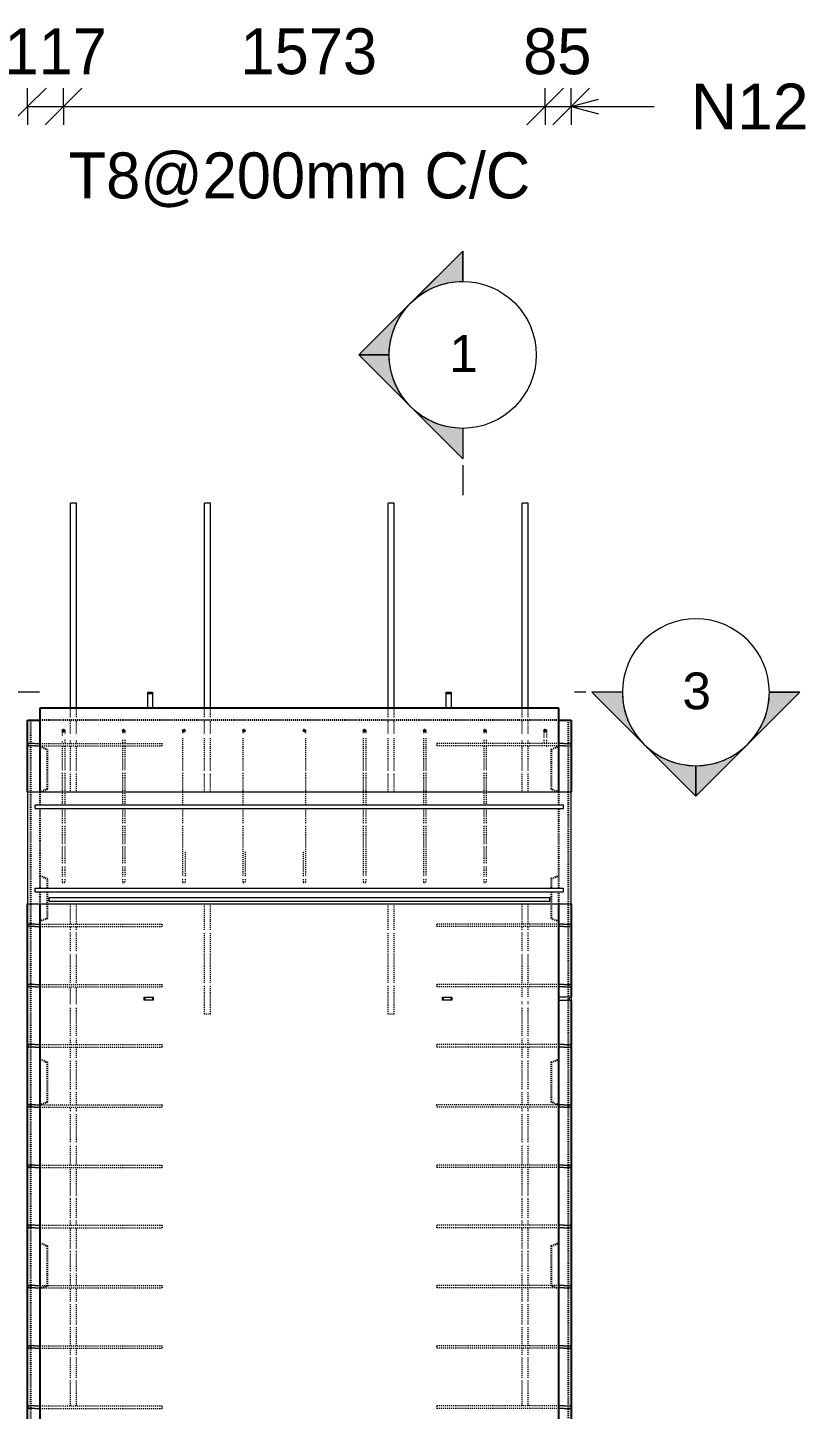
# Model space of a CAD drawing. Header units: millimetres. Extents: x -10644 to 7385, y -2545 to 13312.
# Drawn here: x -4296 to -1756, y 5408 to 9923 of the extents above; entities that cross this region are included whole.
import ezdxf

# ---------------------------------------------------------------- set-up
doc = ezdxf.new("R2010")
doc.units = ezdxf.units.MM
doc.linetypes.add('Dash', pattern=[6.36, 3.18, -3.18])
for name, color, linetype, lineweight in [('A-ANNO-DIMS', 211, 'Continuous', 9), ('A-ANNO-DIMS-60', 211, 'Continuous', 9), ('A-GENM', 13, 'Continuous', 18), ('A-WALL', 113, 'Continuous', 25), ('A-WALL-HDLN', 110, 'Dash', 25), ('G-ANNO-SYMB', 111, 'Continuous', 9), ('G-ANNO-TEXT', 231, 'Continuous', 9), ('S-BEAM', 12, 'Continuous', 18), ('S-RBAR', 171, 'Continuous', 18)]:
    doc.layers.add(name, color=color, linetype=linetype, lineweight=lineweight)
doc.styles.add('Arial', font='arial.ttf', dxfattribs={"height": 120})
doc.styles.add('Arial_1', font='arial.ttf', dxfattribs={"height": 150})
doc.styles.add('Nirmala UI Semilight', font='NirmalaS.ttf', dxfattribs={"height": 150})
doc.dimstyles.new('Arrow_Filled_-_2_5_NI_UI', dxfattribs={"dimscale": 304.8, "dimtxt": 157.104592, "dimasz": 0.393701, "dimexe": 0.19685, "dimexo": 0.0625, "dimgap": 0.19685, "dimtad": 1, "dimdec": 4, "dimzin": 0, "dimdsep": 46, "dimtxsty": 'Nirmala UI Semilight', "dimblk1": 'OBLIQUE', "dimblk2": 'OBLIQUE', "dimsah": 1, "dimcen": 0.09, "dimazin": 0, "dimtfac": 1, "dimtdec": 4, "dimtix": 1, "dimtmove": 0, "dimatfit": 3, "dimfxl": 0.19685, "dimfxlon": 1, "dimtvp": 1, "dimtolj": 1, "dimtzin": 0, "dimarcsym": 2})

# ---------------------------------------------------------------- blocks, each defined once
blk = doc.blocks.new('RR spread anchor face based - RR-SA-2_5-150-1726819-Elevation Front')
at = {"layer": 'A-GENM'}
for p, q in [((-3916.2, 6755), (-3913.7, 6755)), ((-3916.2, 6745), (-3916.2, 6755)), ((-3913.7, 6745), (-3916.2, 6745)), ((-3913.7, 6755), (-3888.7, 6755)), ((-3913.7, 6755), (-3913.7, 6745)), ((-3888.7, 6745), (-3913.7, 6745)), ((-3888.7, 6755), (-3886.2, 6755)), ((-3888.7, 6755), (-3888.7, 6745)), ((-3886.2, 6745), (-3888.7, 6745)), ((-3886.2, 6755), (-3886.2, 6745))]:
    blk.add_line(p, q, dxfattribs=at)
blk = doc.blocks.new('RR spread anchor face based - RR-SA-4_0-320-1726835-Elevation Front')
at = {"layer": 'A-GENM'}
for p, q in [((-2561.2, 6756), (-2526.2, 6756)), ((-2526.2, 6744), (-2561.2, 6744)), ((-2526.2, 6756), (-2521.2, 6756)), ((-2526.2, 6744), (-2526.2, 6756)), ((-2521.2, 6744), (-2526.2, 6744)), ((-2521.2, 6756), (-2521.2, 6744))]:
    blk.add_line(p, q, dxfattribs=at)
blk = doc.blocks.new('RR spread anchor face based - RR-SA-7_5-260-1726841-Elevation Front')
at = {"layer": 'A-GENM'}
for p, q in [((-3904.2, 7746.6), (-3904.2, 7751.6)), ((-3904.2, 7751.6), (-3888.2, 7751.6)), ((-3904.2, 7700), (-3904.2, 7746.6)), ((-3888.2, 7746.6), (-3904.2, 7746.6)), ((-3888.2, 7751.6), (-3888.2, 7746.6)), ((-3888.2, 7746.6), (-3888.2, 7700))]:
    blk.add_line(p, q, dxfattribs=at)
blk = doc.blocks.new('Detail View - M_Section Head - Filled SHOP DWG-1002450-Elevation Front')
at = {"layer": 'G-ANNO-SYMB'}
h = blk.add_hatch(color=256, dxfattribs=at)
edge = h.paths.add_edge_path()
edge.add_line((-2453.2, -488.4), (-2353.8, -488.4))
edge.add_arc((-2113.8, -488.4), 240, 180, 225)
edge.add_line((-2283.5, -658.1), (-2453.2, -488.4))
h = blk.add_hatch(color=256, dxfattribs=at)
edge = h.paths.add_edge_path()
edge.add_line((-1774.4, -488.4), (-1944.1, -658.1))
edge.add_arc((-2113.8, -488.4), 240, 315, 360)
edge.add_line((-1873.8, -488.4), (-1774.4, -488.4))
h = blk.add_hatch(color=256, dxfattribs=at)
edge = h.paths.add_edge_path()
edge.add_line((-2113.8, -827.8), (-2283.5, -658.1))
edge.add_arc((-2113.8, -488.4), 240, 225, 270)
edge.add_line((-2113.8, -728.4), (-2113.8, -827.8))
h = blk.add_hatch(color=256, dxfattribs=at)
edge = h.paths.add_edge_path()
edge.add_line((-2113.8, -827.8), (-2113.8, -728.4))
edge.add_arc((-2113.8, -488.4), 240, 270, 315)
edge.add_line((-1944.1, -658.1), (-2113.8, -827.8))
for p, q in [((-2113.8, -827.8), (-2453.2, -488.4)), ((-2353.8, -488.4), (-2453.2, -488.4)), ((-2453.2, -488.4), (-2283.5, -658.1)), ((-2353.8, -488.4), (-2453.2, -488.4)), ((-2113.8, -827.8), (-1774.4, -488.4)), ((-1944.1, -658.1), (-1774.4, -488.4)), ((-1873.8, -488.4), (-1774.4, -488.4)), ((-1774.4, -488.4), (-1873.8, -488.4)), ((-2283.5, -658.1), (-2113.8, -827.8)), ((-2113.8, -827.8), (-1944.1, -658.1)), ((-2113.8, -728.4), (-2113.8, -827.8)), ((-2113.8, -827.8), (-2113.8, -728.4))]:
    blk.add_line(p, q, dxfattribs=at)
for start, end in [(360, 180), (180, 360), (180, 225), (315, 0), (225, 270), (270, 315)]:
    blk.add_arc((-2113.8, -488.4), 240, start, end, dxfattribs=at)
blk = doc.blocks.new('DIMBLOCK83-Elevation Front')
at = {"layer": 'A-ANNO-DIMS-60'}
for p, q in [((-4296.2, 9665.4), (-4236.2, 9725.4)), ((-4296.2, 9665.4), (-4296.2, 9725.4)), ((-4179.3, 9665.4), (-4119.3, 9725.4)), ((-4179.3, 9665.4), (-4179.3, 9725.4)), ((-4296.2, 9665.4), (-4356.2, 9605.4)), ((-4296.2, 9665.4), (-4179.3, 9665.4)), ((-4296.2, 9665.4), (-4296.2, 9605.4)), ((-4179.3, 9665.4), (-4239.3, 9605.4)), ((-4179.3, 9665.4), (-4179.3, 9605.4))]:
    blk.add_line(p, q, dxfattribs=at)
at = {"layer": 'A-ANNO-DIMS-60', "color": 0, "insert": (-4372, 9921.1), "char_height": 150, "width": 322.207, "attachment_point": 1, "line_spacing_factor": 1.142579, "style": 'Nirmala UI Semilight'}
blk.add_mtext('117', dxfattribs=at)
blk = doc.blocks.new('_Oblique')
at = {"color": 0, "linetype": 'ByBlock', "lineweight": -2}
blk.add_line((-0.5, -0.5), (0.5, 0.5), dxfattribs=at)
blk = doc.blocks.new('DIMBLOCK84-Elevation Front')
at = {"layer": 'A-ANNO-DIMS-60'}
for p, q in [((-4179.3, 9665.4), (-4119.3, 9725.4)), ((-4179.3, 9665.4), (-4179.3, 9725.4)), ((-2606.2, 9665.4), (-2546.2, 9725.4)), ((-2606.2, 9665.4), (-2606.2, 9725.4)), ((-4179.3, 9665.4), (-4239.3, 9605.4)), ((-4179.3, 9665.4), (-2606.2, 9665.4)), ((-4179.3, 9665.4), (-4179.3, 9605.4)), ((-2606.2, 9665.4), (-2666.2, 9605.4)), ((-2606.2, 9665.4), (-2606.2, 9605.4))]:
    blk.add_line(p, q, dxfattribs=at)
at = {"layer": 'A-ANNO-DIMS-60', "color": 0, "char_height": 150, "attachment_point": 1, "line_spacing_factor": 1.142579, "style": 'Nirmala UI Semilight'}
for s, insert, width in [('1573', (-3601.2, 9921.1), 500.45), ('T8@200mm C/C', (-4162.5, 9515.5), 1847.55)]:
    blk.add_mtext(s, dxfattribs=dict(at, insert=insert, width=width))
blk = doc.blocks.new('DIMBLOCK85-Elevation Front')
at = {"layer": 'A-ANNO-DIMS-60'}
for p, q in [((-2606.2, 9665.4), (-2546.2, 9725.4)), ((-2606.2, 9665.4), (-2606.2, 9725.4)), ((-2521.2, 9665.4), (-2461.2, 9725.4)), ((-2521.2, 9665.4), (-2521.2, 9725.4)), ((-2606.2, 9665.4), (-2666.2, 9605.4)), ((-2606.2, 9665.4), (-2521.2, 9665.4)), ((-2606.2, 9665.4), (-2606.2, 9605.4)), ((-2521.2, 9665.4), (-2581.2, 9605.4)), ((-2521.2, 9665.4), (-2521.2, 9605.4))]:
    blk.add_line(p, q, dxfattribs=at)
at = {"layer": 'A-ANNO-DIMS-60', "color": 0, "insert": (-2678, 9921.1), "char_height": 150, "width": 274.219, "attachment_point": 1, "line_spacing_factor": 1.142579, "style": 'Nirmala UI Semilight'}
blk.add_mtext('85', dxfattribs=at)

msp = doc.modelspace()

# ---------------------------------------------------------------- hatches: boundary and pattern name
at = {"layer": 'S-RBAR'}
h = msp.add_hatch(color=256, dxfattribs=at)
edge = h.paths.add_edge_path()
edge.add_arc((-4179.25946, 7626), 4, 0, 360)
for points in [[(-4179.25946, 7622), (-4175.25946, 7626), (-4179.25946, 7630), (-4183.25946, 7626)], [(-3982.62654, 7622), (-3978.62654, 7626), (-3982.62654, 7630), (-3986.62654, 7626), (-3985.15598, 7624.52943)], [(-3785.99363, 7622), (-3781.99363, 7626), (-3785.99363, 7630), (-3789.99363, 7626)], [(-3589.36072, 7622), (-3585.36072, 7626), (-3589.36072, 7630), (-3593.36072, 7626)], [(-3392.72781, 7622), (-3388.72781, 7626), (-3392.72781, 7630), (-3396.72781, 7626)], [(-3196.0949, 7622), (-3192.0949, 7626), (-3196.0949, 7630), (-3200.0949, 7626)], [(-2999.46199, 7622), (-2995.46199, 7626), (-2999.46199, 7630), (-3003.46199, 7626)], [(-2802.82908, 7622), (-2798.82908, 7626), (-2802.82908, 7630), (-2806.82908, 7626)], [(-2606.19617, 7622), (-2602.19617, 7626), (-2606.19617, 7630), (-2610.19617, 7626)]]:
    msp.add_hatch(color=256, dxfattribs=at).paths.add_polyline_path(points)
h = msp.add_hatch(color=256, dxfattribs=at)
edge = h.paths.add_edge_path()
edge.add_arc((-3982.62654, 7626), 4, 0, 360)
h = msp.add_hatch(color=256, dxfattribs=at)
edge = h.paths.add_edge_path()
edge.add_arc((-3785.99363, 7626), 4, 0, 360)
h = msp.add_hatch(color=256, dxfattribs=at)
edge = h.paths.add_edge_path()
edge.add_arc((-3589.36072, 7626), 4, 0, 360)
h = msp.add_hatch(color=256, dxfattribs=at)
edge = h.paths.add_edge_path()
edge.add_arc((-3392.72781, 7626), 4, 0, 360)
h = msp.add_hatch(color=256, dxfattribs=at)
edge = h.paths.add_edge_path()
edge.add_arc((-3196.0949, 7626), 4, 0, 360)
h = msp.add_hatch(color=256, dxfattribs=at)
edge = h.paths.add_edge_path()
edge.add_arc((-2999.46199, 7626), 4, 0, 360)
h = msp.add_hatch(color=256, dxfattribs=at)
edge = h.paths.add_edge_path()
edge.add_arc((-2802.82908, 7626), 4, 0, 360)
h = msp.add_hatch(color=256, dxfattribs=at)
edge = h.paths.add_edge_path()
edge.add_arc((-2606.19617, 7626), 4, 0, 360)

# ---------------------------------------------------------------- linework, layer by layer
at = {"layer": 'A-WALL'}
for p, q in [((-2561.19617, 7700), (-4256.19617, 7700)), ((-4256.19617, 7700), (-4256.19617, 7425)), ((-2561.19617, 7425), (-2561.19617, 7700)), ((-4296.19617, 7580.38007), (-4296.19617, 7660)), ((-4296.19617, 7660), (-4256.19617, 7660)), ((-2561.19617, 7660), (-2521.19617, 7660)), ((-2521.19617, 7660), (-2521.19617, 7580.38007)), ((-4296.19617, 7425), (-4296.19617, 7579.61993)), ((-2521.19617, 7579.61993), (-2521.19617, 7425)), ((-4296.19617, 6990.04674), (-4296.19617, 7060)), ((-4256.19617, 7060), (-4256.19617, -1395)), ((-2561.19617, -1395), (-2561.19617, 7060)), ((-2521.19617, 7060), (-2521.19617, 6990.04674)), ((-4296.19617, 6793.26896), (-4296.19617, 6989.28659)), ((-2521.19617, 6989.28659), (-2521.19617, 6793.26896)), ((-4296.19617, 6596.49118), (-4296.19617, 6792.50882)), ((-2521.19617, 6792.50882), (-2521.19617, 6756)), ((-2521.19617, 6744), (-2521.19617, 6596.49118)), ((-4296.19617, 6399.71341), (-4296.19617, 6595.73104)), ((-2521.19617, 6595.73104), (-2521.19617, 6399.71341)), ((-4296.19617, 6202.93563), (-4296.19617, 6398.95326)), ((-2521.19617, 6398.95326), (-2521.19617, 6202.93563)), ((-4296.19617, 6006.15785), (-4296.19617, 6202.17548)), ((-2521.19617, 6202.17548), (-2521.19617, 6006.15785)), ((-4296.19617, 5809.38007), (-4296.19617, 6005.39771)), ((-2521.19617, 6005.39771), (-2521.19617, 5809.38007)), ((-4296.19617, 5612.60229), (-4296.19617, 5808.61993)), ((-2521.19617, 5808.61993), (-2521.19617, 5612.60229)), ((-4296.19617, 5415.82452), (-4296.19617, 5611.84215)), ((-2521.19617, 5611.84215), (-2521.19617, 5415.82452)), ((-4296.19617, 5219.04674), (-4296.19617, 5415.06437)), ((-2521.19617, 5415.06437), (-2521.19617, 5219.04674))]:
    msp.add_line(p, q, dxfattribs=at)
at = {"layer": 'A-WALL-HDLN'}
for p, q in [((-4286.19359, 3690), (-4286.19359, 7660)), ((-2561.19617, 7660), (-4256.19617, 7660)), ((-2531.19875, 7660), (-2531.19875, 3690)), ((-4256.19617, 7575), (-4231.19617, 7565)), ((-4231.19617, 7435), (-4231.19617, 7565)), ((-2586.19617, 7565), (-2561.19617, 7575)), ((-2586.19617, 7565), (-2586.19617, 7435)), ((-4256.19617, 7424.95039), (-4256.19617, 7383.5726)), ((-4231.19617, 7435), (-4256.07215, 7425.04961)), ((-2561.32019, 7425.04961), (-2586.19617, 7435)), ((-2561.19617, 7383.5726), (-2561.19617, 7424.95039)), ((-4256.19617, 7371.5726), (-4256.19617, 7111.50987)), ((-2561.19617, 7111.50987), (-2561.19617, 7371.5726)), ((-4256.19617, 7152.5), (-4231.19617, 7142.5)), ((-4231.19617, 7111.50987), (-4231.19617, 7142.5)), ((-2586.19617, 7142.5), (-2561.19617, 7152.5)), ((-2586.19617, 7142.5), (-2586.19617, 7111.50987)), ((-4256.19617, 7099.50987), (-4256.19617, 7060.04961)), ((-4231.19617, 7012.5), (-4231.19617, 7099.50987)), ((-2586.19617, 7099.50987), (-2586.19617, 7012.5)), ((-2561.19617, 7060.04961), (-2561.19617, 7099.50987)), ((-4231.19617, 7012.5), (-4256.19617, 7002.5)), ((-2561.19617, 7002.5), (-2586.19617, 7012.5)), ((-4256.19617, 6552.5), (-4231.19617, 6542.5)), ((-2586.19617, 6542.5), (-2561.19617, 6552.5)), ((-4231.19617, 6412.5), (-4231.19617, 6542.5)), ((-2586.19617, 6542.5), (-2586.19617, 6412.5)), ((-4231.19617, 6412.5), (-4256.19617, 6402.5)), ((-2561.19617, 6402.5), (-2586.19617, 6412.5)), ((-4256.19617, 5952.5), (-4231.19617, 5942.5)), ((-4231.19617, 5812.5), (-4231.19617, 5942.5)), ((-2586.19617, 5942.5), (-2561.19617, 5952.5)), ((-2586.19617, 5942.5), (-2586.19617, 5812.5)), ((-4231.19617, 5812.5), (-4256.19617, 5802.5)), ((-2561.19617, 5802.5), (-2586.19617, 5812.5))]:
    msp.add_line(p, q, dxfattribs=at)
at = {"layer": 'G-ANNO-SYMB'}
for p, q in [((-2875.30017, 8493.98091), (-2875.30017, 8395.34141)), ((-4257.35667, 7751.596), (-4347.85985, 7751.596)), ((-2473.76685, 7751.596), (-2510.35514, 7751.596))]:
    msp.add_line(p, q, dxfattribs=at)
at = {"layer": 'G-ANNO-TEXT', "color": 7}
for q in [(-2431.37626, 9689.62922), (-2431.37626, 9641.39836), (-2250.13218, 9665.51379)]:
    msp.add_line((-2521.37626, 9665.51379), q, dxfattribs=at)
at = {"layer": 'S-BEAM'}
for p, q in [((-2521.19617, 7425), (-4296.19617, 7425)), ((-4296.19617, 7425), (-4296.19617, 7060)), ((-2521.19617, 7060), (-2521.19617, 7425)), ((-4296.19617, 7060), (-2521.19617, 7060))]:
    msp.add_line(p, q, dxfattribs=at)
at = {"layer": 'S-RBAR'}
for p, q in [((-4136.19617, 8370), (-4156.19617, 8370)), ((-4156.19617, 7700), (-4156.19617, 8370)), ((-4136.19617, 7700), (-4136.19617, 8370)), ((-3698.69617, 8370), (-3718.69617, 8370)), ((-3718.69617, 7700), (-3718.69617, 8370)), ((-3698.69617, 7700), (-3698.69617, 8370)), ((-3098.69617, 8370), (-3118.69617, 8370)), ((-3118.69617, 7700), (-3118.69617, 8370)), ((-3098.69617, 7700), (-3098.69617, 8370)), ((-2661.19617, 8370), (-2681.19617, 8370)), ((-2681.19617, 7700), (-2681.19617, 8370)), ((-2661.19617, 7700), (-2661.19617, 8370)), ((-4179.25946, 7630), (-4183.25946, 7626)), ((-4183.25946, 7626), (-4179.25946, 7622)), ((-4175.25946, 7626), (-4179.25946, 7630)), ((-4179.25946, 7622), (-4175.25946, 7626)), ((-3982.62654, 7630), (-3986.62654, 7626)), ((-3986.62654, 7626), (-3985.15598, 7624.52943)), ((-3985.15598, 7624.52943), (-3982.62654, 7622)), ((-3978.62654, 7626), (-3982.62654, 7630)), ((-3982.62654, 7622), (-3978.62654, 7626)), ((-3785.99363, 7630), (-3789.99363, 7626)), ((-3789.99363, 7626), (-3785.99363, 7622)), ((-3781.99363, 7626), (-3785.99363, 7630)), ((-3785.99363, 7622), (-3781.99363, 7626)), ((-3589.36072, 7630), (-3593.36072, 7626)), ((-3593.36072, 7626), (-3589.36072, 7622)), ((-3585.36072, 7626), (-3589.36072, 7630)), ((-3589.36072, 7622), (-3585.36072, 7626)), ((-3392.72781, 7630), (-3396.72781, 7626)), ((-3396.72781, 7626), (-3392.72781, 7622)), ((-3388.72781, 7626), (-3392.72781, 7630)), ((-3392.72781, 7622), (-3388.72781, 7626)), ((-3196.0949, 7630), (-3200.0949, 7626)), ((-3200.0949, 7626), (-3196.0949, 7622)), ((-3192.0949, 7626), (-3196.0949, 7630)), ((-3196.0949, 7622), (-3192.0949, 7626)), ((-2999.46199, 7630), (-3003.46199, 7626)), ((-3003.46199, 7626), (-2999.46199, 7622)), ((-2995.46199, 7626), (-2999.46199, 7630)), ((-2999.46199, 7622), (-2995.46199, 7626)), ((-2802.82908, 7630), (-2806.82908, 7626)), ((-2806.82908, 7626), (-2802.82908, 7622)), ((-2798.82908, 7626), (-2802.82908, 7630)), ((-2802.82908, 7622), (-2798.82908, 7626)), ((-2606.19617, 7630), (-2610.19617, 7626)), ((-2610.19617, 7626), (-2606.19617, 7622)), ((-2602.19617, 7626), (-2606.19617, 7630)), ((-2606.19617, 7622), (-2602.19617, 7626)), ((-4272.19617, 7584), (-4292.19617, 7584)), ((-4272.19617, 7576), (-4292.19617, 7576)), ((-4272.19617, 7584), (-4256.19617, 7584)), ((-4272.19617, 7576), (-4256.19617, 7576)), ((-2545.19617, 7584), (-2561.19617, 7584)), ((-2545.19617, 7576), (-2561.19617, 7576)), ((-2545.19617, 7584), (-2525.19617, 7584)), ((-2545.19617, 7576), (-2525.19617, 7576)), ((-4271.19617, 7383.5726), (-2546.19617, 7383.5726)), ((-4271.19617, 7371.5726), (-4271.19617, 7383.5726)), ((-4271.19617, 7371.5726), (-2546.19617, 7371.5726)), ((-2546.19617, 7371.5726), (-2546.19617, 7383.5726)), ((-4271.19617, 7111.50987), (-2546.19617, 7111.50987)), ((-4271.19617, 7099.50987), (-4271.19617, 7111.50987)), ((-4271.19617, 7099.50987), (-2546.19617, 7099.50987)), ((-2546.19617, 7099.50987), (-2546.19617, 7111.50987)), ((-4226.19617, 7080.82974), (-2591.19617, 7080.82974)), ((-4226.19617, 7068.82974), (-4226.19617, 7080.82974)), ((-4226.19617, 7068.82974), (-2591.19617, 7068.82974)), ((-2591.19617, 7068.82974), (-2591.19617, 7080.82974)), ((-4272.19617, 6993.66667), (-4292.19617, 6993.66667)), ((-4272.19617, 6985.66667), (-4292.19617, 6985.66667)), ((-4272.19617, 6993.66667), (-4256.19617, 6993.66667)), ((-4272.19617, 6985.66667), (-4256.19617, 6985.66667)), ((-2545.19617, 6993.66667), (-2561.19617, 6993.66667)), ((-2545.19617, 6985.66667), (-2561.19617, 6985.66667)), ((-2545.19617, 6993.66667), (-2525.19617, 6993.66667)), ((-2545.19617, 6985.66667), (-2525.19617, 6985.66667)), ((-4272.19617, 6796.88889), (-4292.19617, 6796.88889)), ((-4272.19617, 6788.88889), (-4292.19617, 6788.88889)), ((-4272.19617, 6796.88889), (-4256.19617, 6796.88889)), ((-4272.19617, 6788.88889), (-4256.19617, 6788.88889)), ((-2545.19617, 6796.88889), (-2561.19617, 6796.88889)), ((-2545.19617, 6788.88889), (-2561.19617, 6788.88889)), ((-2545.19617, 6796.88889), (-2525.19617, 6796.88889)), ((-2545.19617, 6788.88889), (-2525.19617, 6788.88889)), ((-4272.19617, 6600.11111), (-4292.19617, 6600.11111)), ((-4272.19617, 6592.11111), (-4292.19617, 6592.11111)), ((-4272.19617, 6600.11111), (-4256.19617, 6600.11111)), ((-4272.19617, 6592.11111), (-4256.19617, 6592.11111)), ((-2545.19617, 6600.11111), (-2561.19617, 6600.11111)), ((-2545.19617, 6592.11111), (-2561.19617, 6592.11111)), ((-2545.19617, 6600.11111), (-2525.19617, 6600.11111)), ((-2545.19617, 6592.11111), (-2525.19617, 6592.11111)), ((-4272.19617, 6403.33333), (-4292.19617, 6403.33333)), ((-4272.19617, 6395.33333), (-4292.19617, 6395.33333)), ((-4272.19617, 6403.33333), (-4256.19617, 6403.33333)), ((-4272.19617, 6395.33333), (-4256.19617, 6395.33333)), ((-2545.19617, 6403.33333), (-2561.19617, 6403.33333)), ((-2545.19617, 6395.33333), (-2561.19617, 6395.33333)), ((-2545.19617, 6403.33333), (-2525.19617, 6403.33333)), ((-2545.19617, 6395.33333), (-2525.19617, 6395.33333)), ((-4272.19617, 6206.55556), (-4292.19617, 6206.55556)), ((-4272.19617, 6198.55556), (-4292.19617, 6198.55556)), ((-4272.19617, 6206.55556), (-4256.19617, 6206.55556)), ((-4272.19617, 6198.55556), (-4256.19617, 6198.55556)), ((-2545.19617, 6206.55556), (-2561.19617, 6206.55556)), ((-2545.19617, 6198.55556), (-2561.19617, 6198.55556)), ((-2545.19617, 6206.55556), (-2525.19617, 6206.55556)), ((-2545.19617, 6198.55556), (-2525.19617, 6198.55556)), ((-4272.19617, 6009.77778), (-4292.19617, 6009.77778)), ((-4272.19617, 6009.77778), (-4256.19617, 6009.77778)), ((-2545.19617, 6009.77778), (-2561.19617, 6009.77778)), ((-2545.19617, 6009.77778), (-2525.19617, 6009.77778)), ((-4272.19617, 6001.77778), (-4292.19617, 6001.77778)), ((-4272.19617, 6001.77778), (-4256.19617, 6001.77778)), ((-2545.19617, 6001.77778), (-2561.19617, 6001.77778)), ((-2545.19617, 6001.77778), (-2525.19617, 6001.77778)), ((-4272.19617, 5813), (-4292.19617, 5813)), ((-4272.19617, 5805), (-4292.19617, 5805)), ((-4272.19617, 5813), (-4256.19617, 5813)), ((-4272.19617, 5805), (-4256.19617, 5805)), ((-2545.19617, 5813), (-2561.19617, 5813)), ((-2545.19617, 5805), (-2561.19617, 5805)), ((-2545.19617, 5813), (-2525.19617, 5813)), ((-2545.19617, 5805), (-2525.19617, 5805)), ((-4272.19617, 5616.22222), (-4292.19617, 5616.22222)), ((-4272.19617, 5608.22222), (-4292.19617, 5608.22222)), ((-4272.19617, 5616.22222), (-4256.19617, 5616.22222)), ((-4272.19617, 5608.22222), (-4256.19617, 5608.22222)), ((-2545.19617, 5616.22222), (-2561.19617, 5616.22222)), ((-2545.19617, 5608.22222), (-2561.19617, 5608.22222)), ((-2545.19617, 5616.22222), (-2525.19617, 5616.22222)), ((-2545.19617, 5608.22222), (-2525.19617, 5608.22222)), ((-4272.19617, 5419.44444), (-4292.19617, 5419.44444)), ((-4272.19617, 5419.44444), (-4256.19617, 5419.44444)), ((-2545.19617, 5419.44444), (-2561.19617, 5419.44444)), ((-2545.19617, 5419.44444), (-2525.19617, 5419.44444)), ((-4272.19617, 5411.44444), (-4292.19617, 5411.44444)), ((-4272.19617, 5411.44444), (-4256.19617, 5411.44444)), ((-2545.19617, 5411.44444), (-2561.19617, 5411.44444)), ((-2545.19617, 5411.44444), (-2525.19617, 5411.44444))]:
    msp.add_line(p, q, dxfattribs=at)
at = {"layer": 'S-RBAR', "linetype": 'Dash'}
for p, q in [((-4156.19617, 7670), (-4156.19617, 7699.95039)), ((-4136.19617, 7670), (-4136.19617, 7699.95039)), ((-3718.69617, 7670), (-3718.69617, 7699.95039)), ((-3698.69617, 7670), (-3698.69617, 7699.95039)), ((-3118.69617, 7670), (-3118.69617, 7699.95039)), ((-3098.69617, 7670), (-3098.69617, 7699.95039)), ((-2681.19617, 7670), (-2681.19617, 7699.95039)), ((-2661.19617, 7670), (-2661.19617, 7699.95039)), ((-4156.19617, 7617.00227), (-4156.19617, 7662)), ((-4136.19617, 7617.3314), (-4136.19617, 7662)), ((-3718.69617, 7617.3314), (-3718.69617, 7662)), ((-3698.69617, 7617.3314), (-3698.69617, 7662)), ((-3118.69617, 7617.3314), (-3118.69617, 7662)), ((-3098.69617, 7617.3314), (-3098.69617, 7662)), ((-2681.19617, 7617.3314), (-2681.19617, 7662)), ((-2661.19617, 7617.03666), (-2661.19617, 7662)), ((-4183.25946, 7626), (-4183.25946, 7610.11319)), ((-4183.25946, 7590.50692), (-4183.25946, 7584)), ((-4175.25946, 7626), (-4175.25946, 7613.62536)), ((-4175.25946, 7595.87338), (-4175.25946, 7584)), ((-4156.19617, 7584), (-4156.19617, 7596)), ((-4136.19617, 7584), (-4136.19617, 7596)), ((-3986.62654, 7626), (-3986.62654, 7617.7716)), ((-3986.62654, 7596), (-3986.62654, 7584)), ((-3978.62654, 7626), (-3978.62654, 7617.7716)), ((-3978.62654, 7596), (-3978.62654, 7584)), ((-3789.99363, 7626), (-3789.99363, 7617.7716)), ((-3789.99363, 7601.3314), (-3789.99363, 7496.40385)), ((-3718.69617, 7496.40385), (-3718.69617, 7601.3314)), ((-3698.69617, 7496.40385), (-3698.69617, 7601.3314)), ((-3593.36072, 7626), (-3593.36072, 7617.7716)), ((-3593.36072, 7601.3314), (-3593.36072, 7496.40385)), ((-3388.72781, 7626), (-3388.72781, 7617.7716)), ((-3388.72781, 7601.3314), (-3388.72781, 7496.40385)), ((-3200.0949, 7626), (-3200.0949, 7617.7716)), ((-3200.0949, 7601.3314), (-3200.0949, 7496.40385)), ((-3192.0949, 7626), (-3192.0949, 7617.7716)), ((-3192.0949, 7601.3314), (-3192.0949, 7496.40385)), ((-3118.69617, 7496.40385), (-3118.69617, 7601.3314)), ((-3098.69617, 7496.40385), (-3098.69617, 7601.3314)), ((-3003.46199, 7626), (-3003.46199, 7617.7716)), ((-3003.46199, 7601.3314), (-3003.46199, 7496.40385)), ((-2995.46199, 7626), (-2995.46199, 7617.7716)), ((-2995.46199, 7601.3314), (-2995.46199, 7496.40385)), ((-2806.82908, 7626), (-2806.82908, 7617.7716)), ((-2806.82908, 7596), (-2806.82908, 7584)), ((-2798.82908, 7626), (-2798.82908, 7617.7716)), ((-2798.82908, 7596), (-2798.82908, 7584)), ((-2681.19617, 7584), (-2681.19617, 7596)), ((-2661.19617, 7584), (-2661.19617, 7596)), ((-2610.19617, 7626), (-2610.19617, 7606)), ((-2610.19617, 7606), (-2610.19617, 7604)), ((-2610.19617, 7596), (-2610.19617, 7587.86702)), ((-2602.19617, 7626), (-2602.19617, 7606)), ((-2602.19617, 7606), (-2602.19617, 7604)), ((-2602.19617, 7596), (-2602.19617, 7584)), ((-4256.14656, 7584), (-3856.19617, 7584)), ((-4256.14656, 7576), (-3856.19617, 7576)), ((-4183.25946, 7576), (-4183.25946, 7496.40385)), ((-4175.25946, 7576), (-4175.25946, 7496.40385)), ((-4156.19617, 7496.40385), (-4156.19617, 7576)), ((-4136.19617, 7496.40385), (-4136.19617, 7576)), ((-3986.62654, 7576), (-3986.62654, 7496.40385)), ((-3978.62654, 7576), (-3978.62654, 7496.40385)), ((-3856.19617, 7576), (-3856.19617, 7584)), ((-2561.24578, 7584), (-2961.19617, 7584)), ((-2961.19617, 7584), (-2961.19617, 7576)), ((-2561.24578, 7576), (-2961.19617, 7576)), ((-2806.82908, 7576), (-2806.82908, 7496.40385)), ((-2798.82908, 7576), (-2798.82908, 7496.40385)), ((-2681.19617, 7496.40385), (-2681.19617, 7576)), ((-2661.19617, 7496.40385), (-2661.19617, 7576)), ((-2602.19617, 7576), (-2602.19617, 7570.50178)), ((-4183.25946, 7488.40385), (-4183.25946, 7429.58824)), ((-4175.25946, 7488.40385), (-4175.25946, 7429.58824)), ((-4156.19617, 7429.58824), (-4156.19617, 7488.40385)), ((-4136.19617, 7429.58824), (-4136.19617, 7488.40385)), ((-3986.62654, 7488.40385), (-3986.62654, 7429.58824)), ((-3978.62654, 7488.40385), (-3978.62654, 7429.58824)), ((-3789.99363, 7488.40385), (-3789.99363, 7383.5726)), ((-3718.69617, 7425), (-3718.69617, 7488.40385)), ((-3698.69617, 7425), (-3698.69617, 7488.40385)), ((-3593.36072, 7488.40385), (-3593.36072, 7383.5726)), ((-3388.72781, 7488.40385), (-3388.72781, 7383.5726)), ((-3200.0949, 7488.40385), (-3200.0949, 7383.5726)), ((-3192.0949, 7488.40385), (-3192.0949, 7383.5726)), ((-3118.69617, 7425), (-3118.69617, 7488.40385)), ((-3098.69617, 7425), (-3098.69617, 7488.40385)), ((-3003.46199, 7488.40385), (-3003.46199, 7383.5726)), ((-2995.46199, 7488.40385), (-2995.46199, 7383.5726)), ((-2806.82908, 7488.40385), (-2806.82908, 7429.58824)), ((-2798.82908, 7488.40385), (-2798.82908, 7429.58824)), ((-2681.19617, 7429.58824), (-2681.19617, 7488.40385)), ((-2661.19617, 7429.58824), (-2661.19617, 7488.40385)), ((-4183.25946, 7421.58824), (-4183.25946, 7387.22222)), ((-4175.25946, 7421.58824), (-4175.25946, 7387.22222)), ((-3986.62654, 7421.58824), (-3986.62654, 7387.22222)), ((-3978.62654, 7421.58824), (-3978.62654, 7387.22222)), ((-2806.82908, 7421.58824), (-2806.82908, 7387.22222)), ((-2798.82908, 7421.58824), (-2798.82908, 7387.22222)), ((-4183.25946, 7371.5726), (-4183.25946, 7322.80769)), ((-4175.25946, 7371.5726), (-4175.25946, 7322.80769)), ((-3986.62654, 7371.5726), (-3986.62654, 7322.80769)), ((-3978.62654, 7371.5726), (-3978.62654, 7322.80769)), ((-3789.99363, 7371.5726), (-3789.99363, 7322.80769)), ((-3593.36072, 7371.5726), (-3593.36072, 7322.80769)), ((-3388.72781, 7371.5726), (-3388.72781, 7322.80769)), ((-3200.0949, 7371.5726), (-3200.0949, 7322.80769)), ((-3192.0949, 7371.5726), (-3192.0949, 7322.80769)), ((-3003.46199, 7371.5726), (-3003.46199, 7322.80769)), ((-2995.46199, 7371.5726), (-2995.46199, 7322.80769)), ((-2806.82908, 7371.5726), (-2806.82908, 7322.80769)), ((-2798.82908, 7371.5726), (-2798.82908, 7322.80769)), ((-4183.25946, 7314.80769), (-4183.25946, 7255.17647)), ((-4175.25946, 7314.80769), (-4175.25946, 7255.17647)), ((-3986.62654, 7314.80769), (-3986.62654, 7255.17647)), ((-3978.62654, 7314.80769), (-3978.62654, 7255.17647)), ((-3789.99363, 7314.80769), (-3789.99363, 7149.21154)), ((-3593.36072, 7314.80769), (-3593.36072, 7149.21154)), ((-3388.72781, 7314.80769), (-3388.72781, 7149.21154)), ((-3200.0949, 7314.80769), (-3200.0949, 7149.21154)), ((-3192.0949, 7314.80769), (-3192.0949, 7149.21154)), ((-3003.46199, 7314.80769), (-3003.46199, 7149.21154)), ((-2995.46199, 7314.80769), (-2995.46199, 7149.21154)), ((-2806.82908, 7314.80769), (-2806.82908, 7255.17647)), ((-2798.82908, 7314.80769), (-2798.82908, 7255.17647)), ((-4183.25946, 7247.17647), (-4183.25946, 7190.44444)), ((-4175.25946, 7247.17647), (-4175.25946, 7190.44444)), ((-3986.62654, 7247.17647), (-3986.62654, 7190.44444)), ((-3978.62654, 7247.17647), (-3978.62654, 7190.44444)), ((-3781.99363, 7230), (-3781.99363, 7149.21154)), ((-3585.36072, 7230), (-3585.36072, 7149.21154)), ((-3396.72781, 7230), (-3396.72781, 7149.21154)), ((-2806.82908, 7247.17647), (-2806.82908, 7190.44444)), ((-2798.82908, 7247.17647), (-2798.82908, 7190.44444)), ((-4183.25946, 7182.44444), (-4183.25946, 7149.21154)), ((-4175.25946, 7182.44444), (-4175.25946, 7149.21154)), ((-3986.62654, 7182.44444), (-3986.62654, 7149.21154)), ((-3978.62654, 7182.44444), (-3978.62654, 7149.21154)), ((-2806.82908, 7182.44444), (-2806.82908, 7149.21154)), ((-2798.82908, 7182.44444), (-2798.82908, 7149.21154)), ((-4183.25946, 7141.21154), (-4183.25946, 7130)), ((-4175.25946, 7141.21154), (-4175.25946, 7130)), ((-3986.62654, 7141.21154), (-3986.62654, 7130)), ((-3978.62654, 7141.21154), (-3978.62654, 7130)), ((-3789.99363, 7141.21154), (-3789.99363, 7130)), ((-3781.99363, 7141.21154), (-3781.99363, 7130)), ((-3593.36072, 7141.21154), (-3593.36072, 7130)), ((-3585.36072, 7141.21154), (-3585.36072, 7130)), ((-3396.72781, 7141.21154), (-3396.72781, 7130)), ((-3388.72781, 7141.21154), (-3388.72781, 7130)), ((-3200.0949, 7141.21154), (-3200.0949, 7130)), ((-3192.0949, 7141.21154), (-3192.0949, 7130)), ((-3003.46199, 7141.21154), (-3003.46199, 7130)), ((-2995.46199, 7141.21154), (-2995.46199, 7130)), ((-2806.82908, 7141.21154), (-2806.82908, 7130)), ((-2798.82908, 7141.21154), (-2798.82908, 7130)), ((-4183.25946, 7130), (-4175.25946, 7130)), ((-3986.62654, 7130), (-3978.62654, 7130)), ((-3789.99363, 7130), (-3781.99363, 7130)), ((-3593.36072, 7130), (-3585.36072, 7130)), ((-3396.72781, 7130), (-3388.72781, 7130)), ((-3200.0949, 7130), (-3192.0949, 7130)), ((-3003.46199, 7130), (-2995.46199, 7130)), ((-2806.82908, 7130), (-2798.82908, 7130)), ((-4156.19617, 6993.66667), (-4156.19617, 7060)), ((-4136.19617, 6993.66667), (-4136.19617, 7060)), ((-3718.69617, 6975.61538), (-3718.69617, 7060)), ((-3698.69617, 6975.61538), (-3698.69617, 7060)), ((-3118.69617, 6975.61538), (-3118.69617, 7060)), ((-3098.69617, 6975.61538), (-3098.69617, 7060)), ((-2681.19617, 6993.66667), (-2681.19617, 7060)), ((-2661.19617, 6993.66667), (-2661.19617, 7060)), ((-4256.14656, 6993.66667), (-3856.19617, 6993.66667)), ((-4256.14656, 6985.66667), (-3856.19617, 6985.66667)), ((-4156.19617, 6975.61538), (-4156.19617, 6985.66667)), ((-4156.19617, 6906.35294), (-4156.19617, 6967.61538)), ((-4136.19617, 6975.61538), (-4136.19617, 6985.66667)), ((-4136.19617, 6906.35294), (-4136.19617, 6967.61538)), ((-3856.19617, 6985.66667), (-3856.19617, 6993.66667)), ((-3718.69617, 6802.01923), (-3718.69617, 6967.61538)), ((-3698.69617, 6802.01923), (-3698.69617, 6967.61538)), ((-3118.69617, 6802.01923), (-3118.69617, 6967.61538)), ((-3098.69617, 6802.01923), (-3098.69617, 6967.61538)), ((-2561.24578, 6993.66667), (-2961.19617, 6993.66667)), ((-2961.19617, 6993.66667), (-2961.19617, 6985.66667)), ((-2561.24578, 6985.66667), (-2961.19617, 6985.66667)), ((-2681.19617, 6975.61538), (-2681.19617, 6985.66667)), ((-2681.19617, 6906.35294), (-2681.19617, 6967.61538)), ((-2661.19617, 6975.61538), (-2661.19617, 6985.66667)), ((-2661.19617, 6906.35294), (-2661.19617, 6967.61538)), ((-4156.19617, 6802.01923), (-4156.19617, 6898.35294)), ((-4136.19617, 6802.01923), (-4136.19617, 6898.35294)), ((-2681.19617, 6802.01923), (-2681.19617, 6898.35294)), ((-2661.19617, 6802.01923), (-2661.19617, 6898.35294)), ((-4256.14656, 6796.88889), (-3856.19617, 6796.88889)), ((-4256.14656, 6788.88889), (-3856.19617, 6788.88889)), ((-4156.19617, 6731.94118), (-4156.19617, 6788.88889)), ((-4136.19617, 6731.94118), (-4136.19617, 6788.88889)), ((-3856.19617, 6788.88889), (-3856.19617, 6796.88889)), ((-3718.69617, 6700), (-3718.69617, 6794.01923)), ((-3698.69617, 6700), (-3698.69617, 6794.01923)), ((-3118.69617, 6700), (-3118.69617, 6794.01923)), ((-3098.69617, 6700), (-3098.69617, 6794.01923)), ((-2561.24578, 6796.88889), (-2961.19617, 6796.88889)), ((-2961.19617, 6796.88889), (-2961.19617, 6788.88889)), ((-2561.24578, 6788.88889), (-2961.19617, 6788.88889)), ((-2681.19617, 6756), (-2681.19617, 6788.88889)), ((-2661.19617, 6756), (-2661.19617, 6788.88889)), ((-2681.19617, 6731.94118), (-2681.19617, 6744)), ((-2661.19617, 6731.94118), (-2661.19617, 6744)), ((-4156.19617, 6628.42308), (-4156.19617, 6723.94118)), ((-4136.19617, 6628.42308), (-4136.19617, 6723.94118)), ((-3698.69617, 6700), (-3718.69617, 6700)), ((-3098.69617, 6700), (-3118.69617, 6700)), ((-2681.19617, 6628.42308), (-2681.19617, 6723.94118)), ((-2661.19617, 6628.42308), (-2661.19617, 6723.94118)), ((-4256.14656, 6600.11111), (-3856.19617, 6600.11111)), ((-4256.14656, 6592.11111), (-3856.19617, 6592.11111)), ((-4156.19617, 6600.11111), (-4156.19617, 6620.42308)), ((-4156.19617, 6557.52941), (-4156.19617, 6592.11111)), ((-4136.19617, 6600.11111), (-4136.19617, 6620.42308)), ((-4136.19617, 6557.52941), (-4136.19617, 6592.11111)), ((-3856.19617, 6592.11111), (-3856.19617, 6600.11111)), ((-2561.24578, 6600.11111), (-2961.19617, 6600.11111)), ((-2961.19617, 6600.11111), (-2961.19617, 6592.11111)), ((-2561.24578, 6592.11111), (-2961.19617, 6592.11111)), ((-2681.19617, 6600.11111), (-2681.19617, 6620.42308)), ((-2681.19617, 6557.52941), (-2681.19617, 6592.11111)), ((-2661.19617, 6600.11111), (-2661.19617, 6620.42308)), ((-2661.19617, 6557.52941), (-2661.19617, 6592.11111)), ((-4156.19617, 6454.82692), (-4156.19617, 6549.52941)), ((-4136.19617, 6454.82692), (-4136.19617, 6549.52941)), ((-2681.19617, 6454.82692), (-2681.19617, 6549.52941)), ((-2661.19617, 6454.82692), (-2661.19617, 6549.52941)), ((-4156.19617, 6403.33333), (-4156.19617, 6446.82692)), ((-4136.19617, 6403.33333), (-4136.19617, 6446.82692)), ((-2681.19617, 6403.33333), (-2681.19617, 6446.82692)), ((-2661.19617, 6403.33333), (-2661.19617, 6446.82692)), ((-4256.14656, 6403.33333), (-4254.23806, 6403.33333)), ((-4256.14656, 6395.33333), (-3856.19617, 6395.33333)), ((-4253.98762, 6403.33333), (-3856.19617, 6403.33333)), ((-4156.19617, 6383.11765), (-4156.19617, 6395.33333)), ((-4156.19617, 6281.23077), (-4156.19617, 6375.11765)), ((-4136.19617, 6383.11765), (-4136.19617, 6395.33333)), ((-4136.19617, 6281.23077), (-4136.19617, 6375.11765)), ((-3856.19617, 6395.33333), (-3856.19617, 6403.33333)), ((-2563.40472, 6403.33333), (-2961.19617, 6403.33333)), ((-2961.19617, 6403.33333), (-2961.19617, 6395.33333)), ((-2561.24578, 6395.33333), (-2961.19617, 6395.33333)), ((-2681.19617, 6383.11765), (-2681.19617, 6395.33333)), ((-2681.19617, 6281.23077), (-2681.19617, 6375.11765)), ((-2661.19617, 6383.11765), (-2661.19617, 6395.33333)), ((-2661.19617, 6281.23077), (-2661.19617, 6375.11765)), ((-2561.24578, 6403.33333), (-2563.15428, 6403.33333)), ((-4156.19617, 6208.70588), (-4156.19617, 6273.23077)), ((-4136.19617, 6208.70588), (-4136.19617, 6273.23077)), ((-2681.19617, 6208.70588), (-2681.19617, 6273.23077)), ((-2661.19617, 6208.70588), (-2661.19617, 6273.23077)), ((-4256.14656, 6206.55556), (-3856.19617, 6206.55556)), ((-4256.14656, 6198.55556), (-3856.19617, 6198.55556)), ((-4156.19617, 6107.63462), (-4156.19617, 6198.55556)), ((-4136.19617, 6107.63462), (-4136.19617, 6198.55556)), ((-3856.19617, 6198.55556), (-3856.19617, 6206.55556)), ((-2561.24578, 6206.55556), (-2961.19617, 6206.55556)), ((-2961.19617, 6206.55556), (-2961.19617, 6198.55556)), ((-2561.24578, 6198.55556), (-2961.19617, 6198.55556)), ((-2681.19617, 6107.63462), (-2681.19617, 6198.55556)), ((-2661.19617, 6107.63462), (-2661.19617, 6198.55556)), ((-4156.19617, 6034.29412), (-4156.19617, 6099.63462)), ((-4136.19617, 6034.29412), (-4136.19617, 6099.63462)), ((-2681.19617, 6034.29412), (-2681.19617, 6099.63462)), ((-2661.19617, 6034.29412), (-2661.19617, 6099.63462)), ((-4256.14656, 6009.77778), (-3856.19617, 6009.77778)), ((-4156.19617, 6009.77778), (-4156.19617, 6026.29412)), ((-4136.19617, 6009.77778), (-4136.19617, 6026.29412)), ((-3856.19617, 6001.77778), (-3856.19617, 6009.77778)), ((-2561.24578, 6009.77778), (-2961.19617, 6009.77778)), ((-2961.19617, 6009.77778), (-2961.19617, 6001.77778)), ((-2681.19617, 6009.77778), (-2681.19617, 6026.29412)), ((-2661.19617, 6009.77778), (-2661.19617, 6026.29412)), ((-4256.14656, 6001.77778), (-3856.19617, 6001.77778)), ((-4156.19617, 5934.03846), (-4156.19617, 6001.77778)), ((-4136.19617, 5934.03846), (-4136.19617, 6001.77778)), ((-2561.24578, 6001.77778), (-2961.19617, 6001.77778)), ((-2681.19617, 5934.03846), (-2681.19617, 6001.77778)), ((-2661.19617, 5934.03846), (-2661.19617, 6001.77778)), ((-4156.19617, 5859.88235), (-4156.19617, 5926.03846)), ((-4136.19617, 5859.88235), (-4136.19617, 5926.03846)), ((-2681.19617, 5859.88235), (-2681.19617, 5926.03846)), ((-2661.19617, 5859.88235), (-2661.19617, 5926.03846)), ((-4156.19617, 5813), (-4156.19617, 5851.88235)), ((-4136.19617, 5813), (-4136.19617, 5851.88235)), ((-2681.19617, 5813), (-2681.19617, 5851.88235)), ((-2661.19617, 5813), (-2661.19617, 5851.88235)), ((-4256.14656, 5813), (-3856.19617, 5813)), ((-4256.14656, 5805), (-4250.07139, 5805)), ((-4249.82095, 5805), (-3856.19617, 5805)), ((-4156.19617, 5760.44231), (-4156.19617, 5805)), ((-4136.19617, 5760.44231), (-4136.19617, 5805)), ((-3856.19617, 5805), (-3856.19617, 5813)), ((-2561.24578, 5813), (-2961.19617, 5813)), ((-2961.19617, 5813), (-2961.19617, 5805)), ((-2567.57139, 5805), (-2961.19617, 5805)), ((-2681.19617, 5760.44231), (-2681.19617, 5805)), ((-2661.19617, 5760.44231), (-2661.19617, 5805)), ((-2561.24578, 5805), (-2567.32095, 5805)), ((-4156.19617, 5685.47059), (-4156.19617, 5752.44231)), ((-4136.19617, 5685.47059), (-4136.19617, 5752.44231)), ((-2681.19617, 5685.47059), (-2681.19617, 5752.44231)), ((-2661.19617, 5685.47059), (-2661.19617, 5752.44231)), ((-4156.19617, 5616.22222), (-4156.19617, 5677.47059)), ((-4136.19617, 5616.22222), (-4136.19617, 5677.47059)), ((-2681.19617, 5616.22222), (-2681.19617, 5677.47059)), ((-2661.19617, 5616.22222), (-2661.19617, 5677.47059)), ((-4256.14656, 5616.22222), (-3856.19617, 5616.22222)), ((-4256.14656, 5608.22222), (-3856.19617, 5608.22222)), ((-4156.19617, 5586.84615), (-4156.19617, 5608.22222)), ((-4136.19617, 5586.84615), (-4136.19617, 5608.22222)), ((-3856.19617, 5608.22222), (-3856.19617, 5616.22222)), ((-2561.24578, 5616.22222), (-2961.19617, 5616.22222)), ((-2961.19617, 5616.22222), (-2961.19617, 5608.22222)), ((-2561.24578, 5608.22222), (-2961.19617, 5608.22222)), ((-2681.19617, 5586.84615), (-2681.19617, 5608.22222)), ((-2661.19617, 5586.84615), (-2661.19617, 5608.22222)), ((-4156.19617, 5511.05882), (-4156.19617, 5578.84615)), ((-4136.19617, 5511.05882), (-4136.19617, 5578.84615)), ((-2681.19617, 5511.05882), (-2681.19617, 5578.84615)), ((-2661.19617, 5511.05882), (-2661.19617, 5578.84615)), ((-4156.19617, 5419.44444), (-4156.19617, 5503.05882)), ((-4136.19617, 5419.44444), (-4136.19617, 5503.05882)), ((-2681.19617, 5419.44444), (-2681.19617, 5503.05882)), ((-2661.19617, 5419.44444), (-2661.19617, 5503.05882)), ((-4256.14656, 5419.44444), (-3856.19617, 5419.44444)), ((-3856.19617, 5411.44444), (-3856.19617, 5419.44444)), ((-2561.24578, 5419.44444), (-2961.19617, 5419.44444)), ((-2961.19617, 5419.44444), (-2961.19617, 5411.44444)), ((-4256.14656, 5411.44444), (-3856.19617, 5411.44444)), ((-2561.24578, 5411.44444), (-2961.19617, 5411.44444))]:
    msp.add_line(p, q, dxfattribs=at)
at = {"layer": 'S-RBAR'}
for centre in [(-4179.25946, 7626), (-3982.62654, 7626), (-3785.99363, 7626), (-3589.36072, 7626), (-3392.72781, 7626), (-3196.0949, 7626), (-2999.46199, 7626), (-2802.82908, 7626), (-2606.19617, 7626)]:
    msp.add_circle(centre, 4, dxfattribs=at)
at = {"layer": 'S-RBAR', "linetype": 'Dash'}
for centre, start, end in [((-4179.25946, 7626), 0, 180), ((-3982.62654, 7626), 0, 180), ((-3785.99363, 7626), 30, 180), ((-3785.99363, 7626), 0, 13.05273015), ((-3589.36072, 7626), 90, 180), ((-3392.72781, 7626), 0, 135), ((-3196.0949, 7626), 0, 180), ((-2999.46199, 7626), 0, 180), ((-2802.82908, 7626), 0, 180), ((-2606.19617, 7626), 0, 180)]:
    msp.add_arc(centre, 4, start, end, dxfattribs=at)
at = {"layer": 'S-RBAR'}
for centre, start, end in [((-4292.19617, 7580), 90, 270), ((-2525.19617, 7580), 270, 90), ((-4292.19617, 6989.66667), 90, 270), ((-2525.19617, 6989.66667), 270, 90), ((-4292.19617, 6792.88889), 90, 270), ((-2525.19617, 6792.88889), 270, 90), ((-4292.19617, 6596.11111), 90, 270), ((-2525.19617, 6596.11111), 270, 90), ((-4292.19617, 6399.33333), 90, 270), ((-2525.19617, 6399.33333), 270, 90), ((-4292.19617, 6202.55556), 90, 270), ((-2525.19617, 6202.55556), 270, 90), ((-4292.19617, 6005.77778), 90, 270), ((-2525.19617, 6005.77778), 270, 90), ((-4292.19617, 5809), 90, 270), ((-2525.19617, 5809), 270, 90), ((-4292.19617, 5612.22222), 90, 270), ((-2525.19617, 5612.22222), 270, 90), ((-4292.19617, 5415.44444), 90, 270), ((-2525.19617, 5415.44444), 270, 90)]:
    msp.add_arc(centre, 4, start, end, dxfattribs=at)

# ---------------------------------------------------------------- block references
at = {"layer": 'A-GENM'}
for name, p in [('RR spread anchor face based - RR-SA-7_5-260-1726841-Elevation Front', (0, 0)), ('RR spread anchor face based - RR-SA-7_5-260-1726841-Elevation Front', (975, 0)), ('RR spread anchor face based - RR-SA-2_5-150-1726819-Elevation Front', (0, 0)), ('RR spread anchor face based - RR-SA-2_5-150-1726819-Elevation Front', (975, 0)), ('RR spread anchor face based - RR-SA-4_0-320-1726835-Elevation Front', (0, 0))]:
    msp.add_blockref(name, p, dxfattribs=at)
at = {"layer": 'G-ANNO-SYMB', "extrusion": (0, 0, -1), "rotation": 90.00000000000038}
msp.add_blockref('Detail View - M_Section Head - Filled SHOP DWG-1002450-Elevation Front', (2386.89617, 10967.74776), dxfattribs=at)
at = {"layer": 'G-ANNO-SYMB'}
msp.add_blockref('Detail View - M_Section Head - Filled SHOP DWG-1002450-Elevation Front', (0, 8240), dxfattribs=at)

# ---------------------------------------------------------------- texts
at = {"layer": 'G-ANNO-SYMB', "char_height": 120, "width": 115.443, "attachment_point": 1, "style": 'Arial'}
for s, insert in [('1', (-2919.32994, 8918.58153)), ('3', (-2157.79661, 7816.19662))]:
    msp.add_mtext(s, dxfattribs=dict(at, insert=insert))
at = {"layer": 'G-ANNO-TEXT', "color": 7, "insert": (-2130.13218, 9740.51379), "char_height": 150, "width": 461.772, "attachment_point": 1, "style": 'Arial_1'}
msp.add_mtext('N12', dxfattribs=at)

# ---------------------------------------------------------------- dimensions: what is measured, and where the dimension line sits
at = {"layer": 'A-ANNO-DIMS'}
for base, p1, p2, override, picture, middle in [((-4179.25946, 9665.43313), (-4296.19617, 9605.43313), (-4179.25946, 9605.43313), {"dimpost": '<>', "dimfxl": 116.936714}, 'DIMBLOCK83-Elevation Front', (-4237.72781, 9802.10677)), ((-2521.19617, 9665.43313), (-2606.19617, 9605.43313), (-2521.19617, 9605.43313), {"dimpost": '<>', "dimfxl": 85}, 'DIMBLOCK85-Elevation Front', (-2563.69617, 9802.94359))]:
    dim = msp.add_linear_dim(base=base, p1=p1, p2=p2, dimstyle='Arrow_Filled_-_2_5_NI_UI', override=override, dxfattribs=at)
    dim.commit()
    dim.dimension.update_dxf_attribs({"geometry": picture, "text_midpoint": middle})
dim = msp.add_linear_dim(base=(-2606.19617, 9665.43313), p1=(-4179.25946, 9605.43313), p2=(-2606.19617, 9605.43313), text='<>\\XT8@200mm C/C', dimstyle='Arrow_Filled_-_2_5_NI_UI', override={"dimpost": '<>', "dimfxl": 1573.063286}, dxfattribs=at)
dim.commit()
dim.dimension.update_dxf_attribs({"geometry": 'DIMBLOCK84-Elevation Front', "text_midpoint": (-3392.72781, 9665.43313)})

doc.saveas('drawing.dxf')
